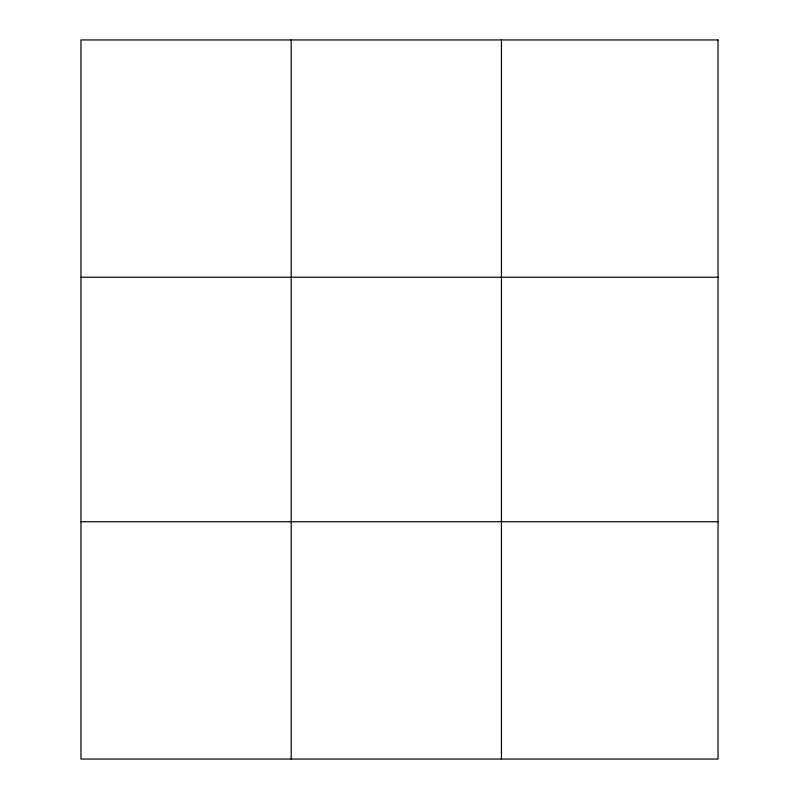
<?xml version="1.0" encoding="UTF-8"?>
<svg xmlns="http://www.w3.org/2000/svg" width="799" height="799" viewBox="0 0 799 799"><rect width="100%" height="100%" fill="white"/><g stroke="black" fill="none" stroke-linecap="round" stroke-linejoin="round"><path stroke-width="1.2" d="M291.196 39.95L291.196 759.05M501.432 39.95L501.432 759.05M80.959 277.253L718.041 277.253M80.959 521.747L718.041 521.747M718.041 39.95L718.041 759.05L80.959 759.05L80.959 39.95L718.041 39.95"/></g></svg>
